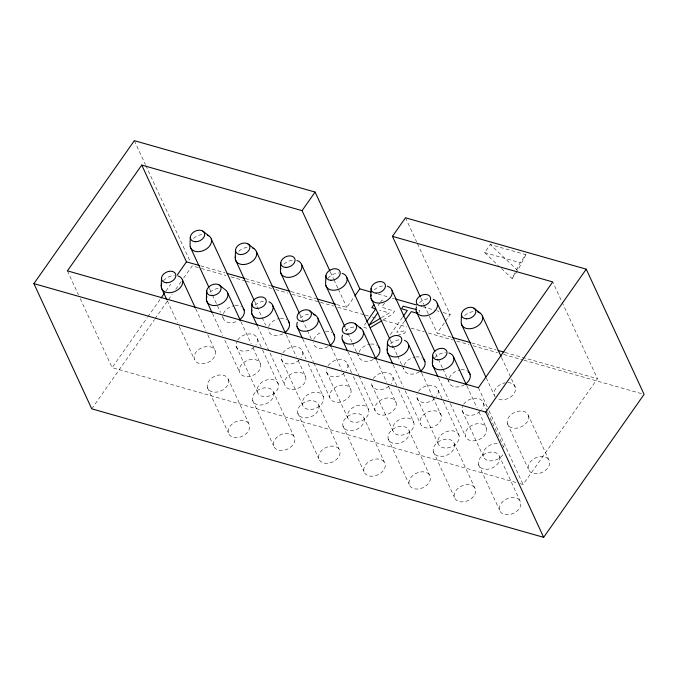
<?xml version="1.0" encoding="UTF-8"?>
<svg xmlns="http://www.w3.org/2000/svg" width="678" height="678" viewBox="0 0 678 678"><rect width="100%" height="100%" fill="white"/><g stroke="black" fill="none" stroke-linecap="round" stroke-linejoin="round"><path stroke-width="0.51" stroke-dasharray="3.39 2.54" d="M501.415 268.488L512.085 278.573L515.916 271.124M516.399 270.191L520.229 262.742L525.899 254.665L490.321 244.546L484.643 252.623L498.364 265.598M525.899 254.665L517.763 270.497L490.321 244.546M515.992 482.49L112.133 367.646L147.185 317.753M147.796 316.897L160.483 298.829M165.924 291.091L170.763 284.209M91.75 408.826L154.457 319.592M155.067 318.719L167.847 300.532M168.458 299.659L172.11 294.464M175.763 289.269L181.238 281.472M183.679 278.005L192.196 265.878L200.341 268.191M336.627 304.541L346.772 307.431L354.484 296.456M366.315 322.296L363.366 326.813L365.917 328.025L368.849 328.432M380.011 302.803L377.714 306.075L376.019 305.592M380.587 301.99L382.028 300.091L384.223 300.278M384.57 303.117L381.697 307.202L394.545 311.21L392.333 314.304L382.773 320.135M402.503 317.304L390.503 334.39L391.943 335.5M404.622 321.092L396.749 332.305L404.741 330.813L405.622 330.762L405.893 331.5L404.122 333.542L398.74 334.729M451.362 337.169L437.157 333.127L444.87 322.152M445.463 321.304L450.209 314.55L416.995 242.69M512.085 278.573L517.195 271.31M520.06 483.643L523.111 484.516L597.454 378.714L552.731 281.929M418.885 312.787L419.835 310.643L417.623 309.931M381.409 317.719L389.282 312.948L379.595 310.193M484.643 252.623L520.229 262.742M378.104 294.049L388.257 296.939M392.325 298.091L394.35 298.667M422.784 306.753L435.988 310.507M437.005 310.795L439.039 311.38M443.098 312.533L450.209 314.55M200.68 265.886L225.028 272.81M245.317 278.582L270.683 285.794M290.972 291.557L316.338 298.769M471.651 342.941L495.999 349.865M505.127 352.458L597.454 378.714M201.358 268.48L225.791 275.429M230.876 276.87L245.122 280.921M246.139 281.217L271.59 288.447M275.658 289.608L287.87 293.082M291.947 294.235L319.423 302.049M320.44 302.346L333.669 306.1M337.746 307.261L364.205 314.787M365.222 315.075L368.281 315.948M372.349 317.101L375.4 317.974M383.545 320.287L406.953 326.94M411.029 328.101L424.259 331.864M428.327 333.017L452.751 339.966M456.828 341.127L469.04 344.594M473.108 345.755L497.542 352.704M503.644 354.441L522.984 359.933M524.001 360.23L642.066 393.799M501.534 357.45L515.288 387.214M528.416 415.639A11.272 7.958 -24.8 0 1 514.67 428.267A11.272 7.958 -24.8 0 1 510.644 415.012A11.272 7.958 -24.8 0 1 528.416 415.639L549.434 461.116A11.272 7.958 -24.8 0 1 535.679 473.744A11.272 7.958 -24.8 0 1 531.654 460.489A11.272 7.958 -24.8 0 1 549.434 461.116M486.279 377.934L494.27 395.215M507.398 423.64L528.416 469.117M405.486 217.774L416.555 241.732M478.397 387.731L487.245 406.893M489.016 410.732L523.111 484.516M483.228 402.791L487.168 411.317M487.609 412.266L504.246 448.268A11.272 7.958 -24.8 0 0 503.288 446.421M466.939 385.994L477.143 408.08M478.914 411.919L486.457 428.242A11.272 7.958 -24.8 0 1 472.702 440.87A11.272 7.958 -24.8 0 1 468.684 427.623A11.272 7.958 -24.8 0 1 486.457 428.242M499.593 456.667A11.272 7.958 -24.8 0 1 485.838 469.295A11.272 7.958 -24.8 0 1 481.812 456.04A11.272 7.958 -24.8 0 1 499.593 456.667L520.602 502.144A11.272 7.958 -24.8 0 1 506.856 514.771A11.272 7.958 -24.8 0 1 502.83 501.517A11.272 7.958 -24.8 0 1 520.602 502.144M420.775 297.676L423.869 304.38M424.318 305.337L437.157 333.127M435.768 353.56L437.988 358.357M438.429 359.323L442.42 367.959M442.87 368.925L446.861 377.561M447.302 378.527L449.082 382.367M462.21 410.792L483.228 456.269M438.378 377.671L448.582 399.757M450.353 403.596L465.439 436.242M478.575 464.667L499.584 510.144M438.039 389.935L442.853 400.359M443.293 401.308L459.057 435.412A11.272 7.958 -24.8 0 1 445.302 448.039A11.272 7.958 -24.8 0 1 441.276 434.793A11.272 7.958 -24.8 0 1 459.057 435.412M421.741 373.146L432.394 396.189M432.835 397.147L441.268 415.394A11.272 7.958 -24.8 0 1 427.513 428.021A11.272 7.958 -24.8 0 1 423.496 414.767A11.272 7.958 -24.8 0 1 441.268 415.394M454.404 443.819A11.272 7.958 -24.8 0 1 440.649 456.438A11.272 7.958 -24.8 0 1 436.624 443.192A11.272 7.958 -24.8 0 1 454.404 443.819L475.414 489.296A11.272 7.958 -24.8 0 1 461.659 501.915A11.272 7.958 -24.8 0 1 457.642 488.669A11.272 7.958 -24.8 0 1 475.414 489.296M390.13 339.746L392.799 345.509M393.24 346.466L397.232 355.111M397.672 356.069L401.673 364.713M402.113 365.671L403.885 369.518M417.021 397.935L438.039 443.412M393.181 364.823L403.393 386.909M405.164 390.748L420.25 423.394M433.386 451.819L454.396 497.296M392.85 377.087L396.791 385.613M398.537 389.401L413.86 422.564A11.272 7.958 -24.8 0 1 400.113 435.191A11.272 7.958 -24.8 0 1 396.088 421.945A11.272 7.958 -24.8 0 1 413.86 422.564M376.553 360.289L386.757 382.375M388.536 386.223L396.079 402.546A11.272 7.958 -24.8 0 1 382.324 415.165A11.272 7.958 -24.8 0 1 378.299 401.918A11.272 7.958 -24.8 0 1 396.079 402.546M409.207 430.962A11.272 7.958 -24.8 0 1 395.46 443.59A11.272 7.958 -24.8 0 1 391.435 430.344A11.272 7.958 -24.8 0 1 409.207 430.962L430.225 476.439A11.272 7.958 -24.8 0 1 416.47 489.067A11.272 7.958 -24.8 0 1 412.453 475.82A11.272 7.958 -24.8 0 1 430.225 476.439M330.389 271.971L333.491 278.683M333.932 279.641L337.915 288.26M338.364 289.218L346.772 307.431M345.39 327.855L347.602 332.661M348.051 333.618L352.043 342.263M352.484 343.221L356.484 351.865M356.925 352.823L358.696 356.662M371.832 385.087L392.842 430.564M347.992 351.967L358.645 375.019M359.086 375.976L375.061 410.546M388.189 438.971L409.207 484.448M347.661 364.239L351.602 372.764M353.348 376.553L368.671 409.715A11.272 7.958 -24.8 0 1 354.925 422.343A11.272 7.958 -24.8 0 1 350.899 409.088A11.272 7.958 -24.8 0 1 368.671 409.715M331.364 347.441L341.568 369.527M343.348 373.366L350.89 389.689A11.272 7.958 -24.8 0 1 337.136 402.317A11.272 7.958 -24.8 0 1 333.11 389.07A11.272 7.958 -24.8 0 1 350.89 389.689M364.018 418.114A11.272 7.958 -24.8 0 1 350.272 430.742A11.272 7.958 -24.8 0 1 346.246 417.495A11.272 7.958 -24.8 0 1 364.018 418.114L385.036 463.591A11.272 7.958 -24.8 0 1 371.281 476.219A11.272 7.958 -24.8 0 1 367.256 462.972A11.272 7.958 -24.8 0 1 385.036 463.591M299.752 314.05L306.854 329.415M307.295 330.372L311.287 339.017M326.643 372.239L347.653 417.716M302.803 339.119L313.456 362.162M313.897 363.128L329.872 397.689M343 426.115L364.018 471.591M302.473 351.39L305.973 358.967M308.159 363.705L323.482 396.867A11.272 7.958 -24.8 0 1 309.727 409.487A11.272 7.958 -24.8 0 1 305.71 396.24A11.272 7.958 -24.8 0 1 323.482 396.867M286.175 334.593L296.379 356.679M298.151 360.518L305.693 376.841A11.272 7.958 -24.8 0 1 291.947 389.469A11.272 7.958 -24.8 0 1 287.921 376.222A11.272 7.958 -24.8 0 1 305.693 376.841M318.829 405.266A11.272 7.958 -24.8 0 1 305.083 417.894A11.272 7.958 -24.8 0 1 301.057 404.639A11.272 7.958 -24.8 0 1 318.829 405.266L339.848 450.743A11.272 7.958 -24.8 0 1 326.093 463.371A11.272 7.958 -24.8 0 1 322.067 450.116A11.272 7.958 -24.8 0 1 339.848 450.743M254.564 301.193L261.666 316.558M262.106 317.524L265.657 325.203M281.455 359.391L302.464 404.868M257.615 326.271L284.675 384.841M297.811 413.266L318.829 458.743M257.276 338.534L262.098 348.958M262.53 349.907L278.294 384.011A11.272 7.958 -24.8 0 1 264.539 396.638A11.272 7.958 -24.8 0 1 260.522 383.392A11.272 7.958 -24.8 0 1 278.294 384.011M240.987 321.745L251.191 343.822M252.962 347.67L260.505 363.993A11.272 7.958 -24.8 0 1 246.758 376.621A11.272 7.958 -24.8 0 1 242.732 363.366A11.272 7.958 -24.8 0 1 260.505 363.993M273.641 392.418A11.272 7.958 -24.8 0 1 259.886 405.037A11.272 7.958 -24.8 0 1 255.869 391.791A11.272 7.958 -24.8 0 1 273.641 392.418L294.65 437.895A11.272 7.958 -24.8 0 1 280.904 450.514A11.272 7.958 -24.8 0 1 276.878 437.268A11.272 7.958 -24.8 0 1 294.65 437.895M209.375 288.345L212.036 294.108M212.477 295.066L220.469 312.355M222.24 316.194L223.13 318.118M236.258 346.534L257.276 392.011M134.346 140.668L145.389 164.568M145.829 165.517L189.993 261.098M212.426 313.414L222.63 335.5M224.85 340.305L239.487 371.993M252.623 400.418L273.632 445.895M195.798 308.888L206.002 330.974M207.773 334.813L215.316 351.145A11.272 7.958 -24.8 0 1 201.569 363.764A11.272 7.958 -24.8 0 1 197.544 350.518A11.272 7.958 -24.8 0 1 215.316 351.145M228.452 379.561A11.272 7.958 -24.8 0 1 214.697 392.189A11.272 7.958 -24.8 0 1 210.672 378.943A11.272 7.958 -24.8 0 1 228.452 379.561L249.462 425.038A11.272 7.958 -24.8 0 1 235.715 437.666A11.272 7.958 -24.8 0 1 231.69 424.42A11.272 7.958 -24.8 0 1 249.462 425.038M167.237 300.566L177.441 322.652M179.212 326.491L194.298 359.145M207.434 387.562L228.444 433.039M67.41 270.861L78.478 294.82M80.25 298.651L112.133 367.646M373.264 378.51A11.272 7.958 -24.8 0 1 388.13 372.849A11.272 7.958 -24.8 0 1 391.418 383.672M388.892 386.333A11.272 7.958 -24.8 0 1 376.553 389.325A11.272 7.958 -24.8 0 1 371.832 381.477M328.076 365.654A11.272 7.958 -24.8 0 1 342.941 360.001A11.272 7.958 -24.8 0 1 346.221 370.815M344.416 372.866A11.272 7.958 -24.8 0 1 331.762 376.578A11.272 7.958 -24.8 0 1 326.643 368.629M282.887 352.806A11.272 7.958 -24.8 0 1 297.752 347.153A11.272 7.958 -24.8 0 1 301.032 357.967M299.227 360.01A11.272 7.958 -24.8 0 1 286.574 363.73A11.272 7.958 -24.8 0 1 281.455 355.781M237.698 339.958A11.272 7.958 -24.8 0 1 252.555 334.296A11.272 7.958 -24.8 0 1 255.843 345.119M254.038 347.161A11.272 7.958 -24.8 0 1 240.978 350.772A11.272 7.958 -24.8 0 1 236.512 342.178M418.453 391.359A11.272 7.958 -24.8 0 1 433.318 385.697A11.272 7.958 -24.8 0 1 436.607 396.52M434.793 398.562A11.272 7.958 -24.8 0 1 422.14 402.283A11.272 7.958 -24.8 0 1 417.021 394.333M463.65 404.207A11.272 7.958 -24.8 0 1 478.507 398.554A11.272 7.958 -24.8 0 1 481.795 409.368M479.99 411.41A11.272 7.958 -24.8 0 1 466.93 415.029A11.272 7.958 -24.8 0 1 462.455 406.427M502.805 454.845A11.272 7.958 -24.8 0 1 487.948 460.506A11.272 7.958 -24.8 0 1 484.66 449.684A11.272 7.958 -24.8 0 1 499.525 444.031M434.581 357.899A11.272 7.958 -24.8 0 1 445.454 352.56M508.017 382.595A11.272 7.958 -24.8 0 1 514.094 393.435A11.272 7.958 -24.8 0 1 497.499 398.876M495.228 397.062A11.272 7.958 -24.8 0 1 505.254 382.79M464.676 315.533A11.272 7.958 -24.8 0 1 474.286 311.533M390.655 343.712A11.272 7.958 -24.8 0 1 400.266 339.712M464.549 384.723A11.272 7.958 -24.8 0 1 448.836 380.248M449.328 378.002A11.272 7.958 -24.8 0 1 460.065 369.942M460.998 369.807A11.272 7.958 -24.8 0 1 467.523 371.078M419.487 302.685A11.272 7.958 -24.8 0 1 429.996 298.684M345.466 330.864A11.272 7.958 -24.8 0 1 355.077 326.864M419.36 371.866A11.272 7.958 -24.8 0 1 403.647 368.129M404.139 365.154A11.272 7.958 -24.8 0 1 414.877 357.094M415.809 356.959A11.272 7.958 -24.8 0 1 422.335 358.23M374.298 289.837A11.272 7.958 -24.8 0 1 383.901 285.836M163.44 280.794A11.272 7.958 -24.8 0 1 174.314 275.463M235.961 321.762A11.272 7.958 -24.8 0 1 222.884 315.999M223.376 313.753A11.272 7.958 -24.8 0 1 234.113 305.693M235.046 305.558A11.272 7.958 -24.8 0 1 241.58 306.82M193.535 238.427A11.272 7.958 -24.8 0 1 203.146 234.435M209.9 292.311A11.272 7.958 -24.8 0 1 219.502 288.311M282.938 333.805A11.272 7.958 -24.8 0 1 268.073 329.576M268.564 326.601A11.272 7.958 -24.8 0 1 279.302 318.541M280.234 318.406A11.272 7.958 -24.8 0 1 286.769 319.677M238.724 251.284A11.272 7.958 -24.8 0 1 248.334 247.284M255.089 305.159A11.272 7.958 -24.8 0 1 264.691 301.159M328.135 346.653A11.272 7.958 -24.8 0 1 313.261 342.424M313.753 339.458A11.272 7.958 -24.8 0 1 321.694 332.169M325.423 331.262A11.272 7.958 -24.8 0 1 331.957 332.525M283.921 264.132A11.272 7.958 -24.8 0 1 293.523 260.132M300.278 318.007A11.272 7.958 -24.8 0 1 309.88 314.007M373.324 359.501A11.272 7.958 -24.8 0 1 358.459 355.272M358.942 352.306A11.272 7.958 -24.8 0 1 369.68 344.238M370.62 344.11A11.272 7.958 -24.8 0 1 377.146 345.373M327.838 278.319A11.272 7.958 -24.8 0 1 338.712 272.98"/><path stroke-width="1.02" d="M161.22 285.972L161.491 278.243M190.315 237.215L190.052 244.936A11.272 7.958 -24.8 0 0 205.349 249.657A11.272 7.958 -24.8 0 0 207.358 235.071M206.409 298.82L206.68 291.091M235.241 257.793L235.503 250.063M251.606 311.668L251.869 303.939M280.429 270.641L280.7 262.911M325.889 275.76L325.618 283.489A11.272 7.958 -24.8 0 0 341.339 287.964A11.272 7.958 -24.8 0 0 342.161 273.37M370.815 296.345L371.078 288.616M387.172 350.221L387.435 342.492M432.361 363.069L432.632 355.34M461.455 314.312L461.193 322.042A11.272 7.958 -24.8 0 0 476.905 326.508A11.272 7.958 -24.8 0 0 477.736 311.922M420.326 296.718L392.435 236.351L405.486 217.774L586.25 269.174L644.1 394.376L543.654 537.332L91.75 408.826L33.9 283.624L134.346 140.668L315.109 192.069L359.823 288.853L370.993 292.032M329.949 271.014L302.057 210.646L141.753 165.068L67.41 270.861L478.397 387.731L552.731 281.929L392.435 236.351M161.093 297.973L164.712 292.811M177.407 274.751L186.475 261.844L141.753 165.068M302.057 210.646L315.109 192.069M355.077 295.608L359.823 288.853M366.891 321.465L375.612 309.058L371.858 307.549L373.4 305.329L374.332 305.108M377.849 312.677L369.103 325.126L380.528 318.245M403.105 316.457L407.309 310.473L401.605 308.736L403.122 306.185L416.648 309.651M405.232 320.228L411.292 311.609L417.546 313.389M543.654 537.332L485.804 412.122L586.25 269.174M370.29 327.694L381.884 320.677M395.367 298.956L416.699 305.024M186.475 261.844L199.663 265.598M227.054 273.387L244.3 278.294M271.7 286.082L289.955 291.269M317.355 299.066L335.61 304.252M452.37 337.458L470.634 342.653M498.025 350.441L504.118 352.17M33.9 283.624L485.804 412.122M473.981 308.168L479.88 312.872M354.772 323.499L360.671 328.194M248.029 243.919L253.936 248.614M309.583 310.643L315.482 315.346M202.841 231.062L208.748 235.766M219.197 284.946L225.104 289.642A11.272 7.958 -24.8 0 1 219.486 304.583A11.272 7.958 -24.8 0 1 206.9 296.574M482.456 316.16L501.084 356.484M461.438 324.16L485.838 376.968M437.259 303.303L470.1 374.366M453.624 357.187L466.489 385.036M416.241 311.312L434.878 351.636M432.606 365.188L437.929 376.714M392.07 290.455L424.903 361.518M408.436 344.339L421.301 372.18M371.052 298.456L389.689 338.788M387.418 352.34L392.74 363.857M346.882 277.607L379.714 348.661M363.247 331.483L376.112 359.332M325.864 285.608L344.941 326.898M342.229 339.483L347.551 351.009M301.693 264.759L334.525 335.813M318.058 318.635L330.923 346.483M280.675 272.759L299.312 313.083M297.032 326.635L302.363 338.161M256.504 251.902L289.337 322.965M272.861 305.786L285.735 333.627M235.486 259.903L254.123 300.235M251.843 313.787L257.174 325.304M211.316 239.054L244.148 310.117M227.672 292.93L240.537 320.779M190.298 247.055L208.934 287.387M206.654 300.939L211.977 312.456M182.484 280.082L195.349 307.931M161.466 288.082L166.788 299.608M448.904 352.95A11.272 7.958 -24.8 0 1 452.658 363.035A11.272 7.958 -24.8 0 1 438.988 369.747A11.272 7.958 -24.8 0 1 432.852 360.823M404.478 340.356A11.272 7.958 -24.8 0 1 407.317 350.433A11.272 7.958 -24.8 0 1 394.088 356.925A11.272 7.958 -24.8 0 1 387.418 348.729M433.31 299.329A11.272 7.958 -24.8 0 1 435.996 309.643A11.272 7.958 -24.8 0 1 422.343 315.829A11.272 7.958 -24.8 0 1 416.495 306.948M468.125 371.51A11.272 7.958 -24.8 0 1 465.362 384.189M359.289 327.499A11.272 7.958 -24.8 0 1 361.976 337.822A11.272 7.958 -24.8 0 1 348.322 344.009A11.272 7.958 -24.8 0 1 342.475 335.127M387.35 286.218A11.272 7.958 -24.8 0 1 391.248 296.066A11.272 7.958 -24.8 0 1 378.019 303.066A11.272 7.958 -24.8 0 1 371.061 294.845M423.945 359.671A11.272 7.958 -24.8 0 1 420.174 371.341M177.763 275.844A11.272 7.958 -24.8 0 1 181.518 285.938A11.272 7.958 -24.8 0 1 167.847 292.642A11.272 7.958 -24.8 0 1 161.711 283.726M243.19 308.27A11.272 7.958 -24.8 0 1 239.41 319.931M252.547 247.928A11.272 7.958 -24.8 0 1 255.386 258.004A11.272 7.958 -24.8 0 1 242.156 264.496A11.272 7.958 -24.8 0 1 235.486 256.301M288.379 321.118A11.272 7.958 -24.8 0 1 284.599 332.788M268.912 301.803A11.272 7.958 -24.8 0 1 271.751 311.88A11.272 7.958 -24.8 0 1 258.521 318.372A11.272 7.958 -24.8 0 1 251.852 310.177M296.972 260.522A11.272 7.958 -24.8 0 1 300.727 270.607A11.272 7.958 -24.8 0 1 287.057 277.319A11.272 7.958 -24.8 0 1 280.921 268.395M333.568 333.974A11.272 7.958 -24.8 0 1 329.796 345.636M313.338 314.397A11.272 7.958 -24.8 0 1 317.092 324.491A11.272 7.958 -24.8 0 1 303.422 331.195A11.272 7.958 -24.8 0 1 297.286 322.279M378.756 346.822A11.272 7.958 -24.8 0 1 374.985 358.484M466.489 318.829A7.551 5.331 -24.8 0 0 475.702 310.371A7.551 5.331 -24.8 0 0 463.794 309.956A7.551 5.331 -24.8 0 0 466.489 318.829M437.657 359.857A7.551 5.331 -24.8 0 0 446.87 351.399A7.551 5.331 -24.8 0 0 434.962 350.984A7.551 5.331 -24.8 0 0 437.657 359.857M421.301 305.981A7.551 5.331 -24.8 0 0 430.513 297.523A7.551 5.331 -24.8 0 0 418.606 297.1A7.551 5.331 -24.8 0 0 421.301 305.981M392.469 347.009A7.551 5.331 -24.8 0 0 401.681 338.551A7.551 5.331 -24.8 0 0 389.774 338.136A7.551 5.331 -24.8 0 0 392.469 347.009M376.112 293.133A7.551 5.331 -24.8 0 0 385.324 284.675A7.551 5.331 -24.8 0 0 373.409 284.251A7.551 5.331 -24.8 0 0 376.112 293.133M347.28 334.161A7.551 5.331 -24.8 0 0 356.492 325.703A7.551 5.331 -24.8 0 0 344.585 325.279A7.551 5.331 -24.8 0 0 347.28 334.161M195.349 241.732A7.551 5.331 -24.8 0 0 204.561 233.266A7.551 5.331 -24.8 0 0 192.654 232.851A7.551 5.331 -24.8 0 0 195.349 241.732M166.517 282.76A7.551 5.331 -24.8 0 0 175.729 274.293A7.551 5.331 -24.8 0 0 163.822 273.878A7.551 5.331 -24.8 0 0 166.517 282.76M240.537 254.581A7.551 5.331 -24.8 0 0 249.75 246.122A7.551 5.331 -24.8 0 0 237.842 245.699A7.551 5.331 -24.8 0 0 240.537 254.581M211.706 295.608A7.551 5.331 -24.8 0 0 220.926 287.15A7.551 5.331 -24.8 0 0 209.01 286.726A7.551 5.331 -24.8 0 0 211.706 295.608M285.726 267.429A7.551 5.331 -24.8 0 0 294.938 258.971A7.551 5.331 -24.8 0 0 283.031 258.555A7.551 5.331 -24.8 0 0 285.726 267.429M256.903 308.456A7.551 5.331 -24.8 0 0 266.115 299.998A7.551 5.331 -24.8 0 0 254.199 299.583A7.551 5.331 -24.8 0 0 256.903 308.456M330.915 280.277A7.551 5.331 -24.8 0 0 340.136 271.819A7.551 5.331 -24.8 0 0 328.22 271.403A7.551 5.331 -24.8 0 0 330.915 280.277M302.091 321.304A7.551 5.331 -24.8 0 0 311.304 312.846A7.551 5.331 -24.8 0 0 299.396 312.431A7.551 5.331 -24.8 0 0 302.091 321.304"/></g></svg>
